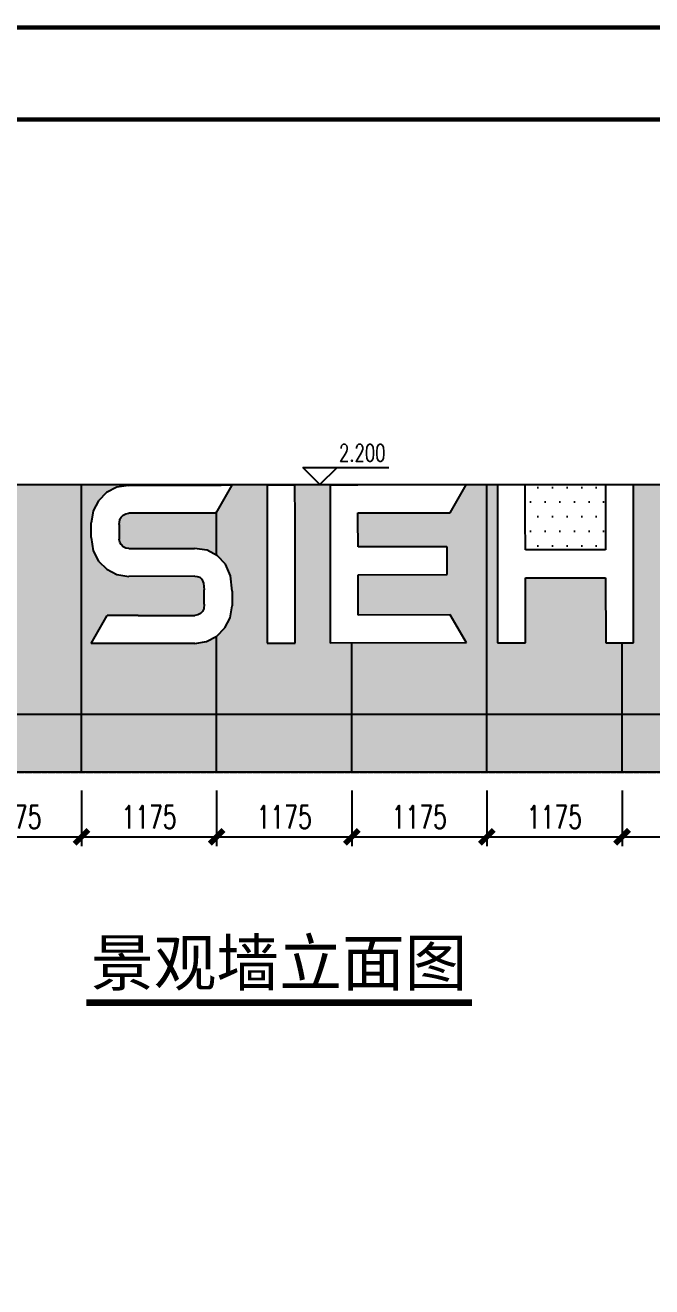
# Model space of a CAD drawing. Extents: x -202236 to 1002404, y -663931 to 1550022.
# Drawn here: x -64147 to -58700, y -334798 to -323824 of the extents above; entities that cross this region are included whole.
import ezdxf
from ezdxf.enums import TextEntityAlignment as Align

# ---------------------------------------------------------------- set-up
doc = ezdxf.new("R2010")
doc.units = 0
doc.linetypes.add('DOTE', pattern=[2.42, 2, -0.2, 0.02, -0.2])
for name, color, linetype in [('!ZN1-填充-8', 8, 'Continuous'), ('!ZN3-铝板幕墙-3', 3, 'Continuous'), ('0-cxFrame', 155, 'Continuous'), ('25mm厚湿贴石材', 35, 'Continuous'), ('3符号', 173, 'Continuous'), ('A-AXIS-DOTE', 14, 'DOTE'), ('A-AXIS-ELEV', 4, 'Continuous'), ('A-LIN-V', 9, 'Continuous'), ('DIM', 173, 'Continuous'), ('PUB_TEXT', 7, 'Continuous')]:
    doc.layers.add(name, color=color, linetype=linetype)
doc.layers.add('0-cxText', color=131, linetype='Continuous', lineweight=25)
doc.layers.add('99立面图例外参$0$99立面图例外参$0$A-WALL-HATCH', color=8, linetype='Continuous', lineweight=13)
doc.styles.add('_TCH_DIM', font='SIMPLEX', dxfattribs={"bigfont": 'GBCBIG'})
doc.styles.add('cx_tuming', font='simhei.ttf')
doc.styles.add('cx_tuqian1', font='')
doc.styles.add('DHTEXT-1', font='ROMANS.shx', dxfattribs={"width": 0.7, "bigfont": 'CHINESE.shx'})
doc.styles.add('中南符号', font='simhei.ttf')
doc.styles.add('黑体', font='simhei.ttf', dxfattribs={"height": 12})
doc.styles.get('cx_tuqian1').set_extended_font_data('SimSun')
doc.dimstyles.new('ZN80', dxfattribs={"dimscale": 80, "dimtxt": 2.5, "dimasz": 1.5, "dimexe": 1, "dimexo": 2, "dimgap": 0.9, "dimtad": 1, "dimdec": 0, "dimdsep": 46, "dimtxsty": 'DHTEXT-1', "dimblk": 'ARCHTICK', "dimcen": 2.5, "dimclrd": 173, "dimclre": 173, "dimclrt": 7, "dimazin": 2, "dimtfac": 0.4, "dimtdec": 0, "dimtix": 1, "dimtmove": 2, "dimatfit": 3, "dimfxl": 0, "dimtolj": 1, "dimtzin": 0, "dimarcsym": 0})
pattern_1 = [(0, (0, -32188.5), (63.5, 127), [0, -127])]

# ---------------------------------------------------------------- blocks, each defined once
blk = doc.blocks.new('TK22.A2 L(Dragon)')
at = {"layer": '0-cxFrame', "color": 7, "const_width": 0.5}
blk.add_lwpolyline([(0, 0), (-594, 0), (-594, 420), (0, 420)], close=True, dxfattribs=at)
at = {"layer": '0-cxFrame', "const_width": 0.5}
blk.add_lwpolyline([(-80, 10), (-574, 10), (-574, 410), (-80, 410)], close=True, dxfattribs=at)
at = {"style": '黑体', "flags": 4}
blk.add_attdef('图幅', text='', height=3.3, dxfattribs=at).set_placement((-40, 3), align=Align.RIGHT)
at = {"layer": '0-cxText', "flags": 4}
for tag, height, style, p in [('建设单位', 3.5, 'cx_tuming', (-45, 240)), ('项目名称', 3.5, 'cx_tuming', (-45, 210)), ('子项名称', 3.5, 'cx_tuming', (-45, 180)), ('工程编号', 3.3, 'cx_tuqian1', (-35, 165)), ('图名1', 3.5, 'cx_tuming', (-45, 87)), ('图名2', 3.5, 'cx_tuming', (-45, 79)), ('图名3', 3.5, 'cx_tuming', (-45, 71)), ('出图日期', 3.3, 'cx_tuqian1', (-39, 60)), ('专业', 3.3, 'cx_tuqian1', (-55, 52)), ('图号', 3.3, 'cx_tuqian1', (-55, 44)), ('版次', 3.3, 'cx_tuqian1', (-20, 44))]:
    blk.add_attdef(tag, text='', height=height, dxfattribs=dict(at, style=style)).set_placement(p, align=Align.MIDDLE)
at = {"layer": 'Defpoints', "color": 6, "flags": 4}
for tag, height, style, p in [('tufu', 3.3, '黑体', (-12, 12)), ('dwfname', 4, 'cx_tuqian1', (-80, 3))]:
    blk.add_attdef(tag, text='', height=height, dxfattribs=dict(at, style=style)).set_placement(p, align=Align.RIGHT)
blk = doc.blocks.new('_ArchTick')
at = {"color": 0, "linetype": 'ByBlock', "const_width": 0.4}
blk.add_lwpolyline([(-0.5, -0.5), (0.5, 0.5)], dxfattribs=at)
blk = doc.blocks.new('*D505')
at = {"layer": 'Defpoints', "color": 0, "ltscale": 800, "transparency": 16777216}
for p in [(-64833, -330321), (-63658, -330321), (-63658, -330884)]:
    blk.add_point(p, dxfattribs=at)
at = {"layer": 'DIM', "color": 173, "linetype": 'ByBlock', "lineweight": -2, "ltscale": 800, "transparency": 16777216}
for p, q in [((-64833, -330481), (-64833, -330964)), ((-63658, -330481), (-63658, -330964)), ((-64833, -330884), (-63658, -330884))]:
    blk.add_line(p, q, dxfattribs=at)
at = {"layer": 'DIM', "color": 173, "lineweight": -2, "ltscale": 800, "transparency": 16777216, "xscale": 120, "yscale": 120, "zscale": 120, "rotation": 180}
blk.add_blockref('_ArchTick', (-64833, -330884), dxfattribs=at)
at = {"layer": 'DIM', "color": 173, "lineweight": -2, "ltscale": 800, "transparency": 16777216, "xscale": 120, "yscale": 120, "zscale": 120}
blk.add_blockref('_ArchTick', (-63658, -330884), dxfattribs=at)
at = {"layer": 'DIM', "color": 7, "ltscale": 800, "transparency": 16777216, "insert": (-64246, -330712), "char_height": 200, "attachment_point": 5, "style": 'DHTEXT-1'}
blk.add_mtext('\\A1;1175', dxfattribs=at)
blk = doc.blocks.new('*D506')
at = {"layer": 'Defpoints', "color": 0, "ltscale": 800, "transparency": 16777216}
for p in [(-63658, -330321), (-62483, -330321), (-62483, -330884)]:
    blk.add_point(p, dxfattribs=at)
at = {"layer": 'DIM', "color": 173, "linetype": 'ByBlock', "lineweight": -2, "ltscale": 800, "transparency": 16777216}
for p, q in [((-63658, -330481), (-63658, -330964)), ((-62483, -330481), (-62483, -330964)), ((-63658, -330884), (-62483, -330884))]:
    blk.add_line(p, q, dxfattribs=at)
at = {"layer": 'DIM', "color": 173, "lineweight": -2, "ltscale": 800, "transparency": 16777216, "xscale": 120, "yscale": 120, "zscale": 120, "rotation": 180}
blk.add_blockref('_ArchTick', (-63658, -330884), dxfattribs=at)
at = {"layer": 'DIM', "color": 173, "lineweight": -2, "ltscale": 800, "transparency": 16777216, "xscale": 120, "yscale": 120, "zscale": 120}
blk.add_blockref('_ArchTick', (-62483, -330884), dxfattribs=at)
at = {"layer": 'DIM', "color": 7, "ltscale": 800, "transparency": 16777216, "insert": (-63071, -330712), "char_height": 200, "attachment_point": 5, "style": 'DHTEXT-1'}
blk.add_mtext('\\A1;1175', dxfattribs=at)
blk = doc.blocks.new('*D507')
at = {"layer": 'Defpoints', "color": 0, "ltscale": 800, "transparency": 16777216}
for p in [(-62483, -330321), (-61308, -330321), (-61308, -330884)]:
    blk.add_point(p, dxfattribs=at)
at = {"layer": 'DIM', "color": 173, "linetype": 'ByBlock', "lineweight": -2, "ltscale": 800, "transparency": 16777216}
for p, q in [((-62483, -330481), (-62483, -330964)), ((-61308, -330481), (-61308, -330964)), ((-62483, -330884), (-61308, -330884))]:
    blk.add_line(p, q, dxfattribs=at)
at = {"layer": 'DIM', "color": 173, "lineweight": -2, "ltscale": 800, "transparency": 16777216, "xscale": 120, "yscale": 120, "zscale": 120, "rotation": 180}
blk.add_blockref('_ArchTick', (-62483, -330884), dxfattribs=at)
at = {"layer": 'DIM', "color": 173, "lineweight": -2, "ltscale": 800, "transparency": 16777216, "xscale": 120, "yscale": 120, "zscale": 120}
blk.add_blockref('_ArchTick', (-61308, -330884), dxfattribs=at)
at = {"layer": 'DIM', "color": 7, "ltscale": 800, "transparency": 16777216, "insert": (-61896, -330712), "char_height": 200, "attachment_point": 5, "style": 'DHTEXT-1'}
blk.add_mtext('\\A1;1175', dxfattribs=at)
blk = doc.blocks.new('*D508')
at = {"layer": 'Defpoints', "color": 0, "ltscale": 800, "transparency": 16777216}
for p in [(-61308, -330321), (-60133, -330321), (-60133, -330884)]:
    blk.add_point(p, dxfattribs=at)
at = {"layer": 'DIM', "color": 173, "linetype": 'ByBlock', "lineweight": -2, "ltscale": 800, "transparency": 16777216}
for p, q in [((-61308, -330481), (-61308, -330964)), ((-60133, -330481), (-60133, -330964)), ((-61308, -330884), (-60133, -330884))]:
    blk.add_line(p, q, dxfattribs=at)
at = {"layer": 'DIM', "color": 173, "lineweight": -2, "ltscale": 800, "transparency": 16777216, "xscale": 120, "yscale": 120, "zscale": 120, "rotation": 180}
blk.add_blockref('_ArchTick', (-61308, -330884), dxfattribs=at)
at = {"layer": 'DIM', "color": 173, "lineweight": -2, "ltscale": 800, "transparency": 16777216, "xscale": 120, "yscale": 120, "zscale": 120}
blk.add_blockref('_ArchTick', (-60133, -330884), dxfattribs=at)
at = {"layer": 'DIM', "color": 7, "ltscale": 800, "transparency": 16777216, "insert": (-60721, -330712), "char_height": 200, "attachment_point": 5, "style": 'DHTEXT-1'}
blk.add_mtext('\\A1;1175', dxfattribs=at)
blk = doc.blocks.new('*D509')
at = {"layer": 'Defpoints', "color": 0, "ltscale": 800, "transparency": 16777216}
for p in [(-60133, -330321), (-58958, -330321), (-58958, -330884)]:
    blk.add_point(p, dxfattribs=at)
at = {"layer": 'DIM', "color": 173, "linetype": 'ByBlock', "lineweight": -2, "ltscale": 800, "transparency": 16777216}
for p, q in [((-60133, -330481), (-60133, -330964)), ((-58958, -330481), (-58958, -330964)), ((-60133, -330884), (-58958, -330884))]:
    blk.add_line(p, q, dxfattribs=at)
at = {"layer": 'DIM', "color": 173, "lineweight": -2, "ltscale": 800, "transparency": 16777216, "xscale": 120, "yscale": 120, "zscale": 120, "rotation": 180}
blk.add_blockref('_ArchTick', (-60133, -330884), dxfattribs=at)
at = {"layer": 'DIM', "color": 173, "lineweight": -2, "ltscale": 800, "transparency": 16777216, "xscale": 120, "yscale": 120, "zscale": 120}
blk.add_blockref('_ArchTick', (-58958, -330884), dxfattribs=at)
at = {"layer": 'DIM', "color": 7, "ltscale": 800, "transparency": 16777216, "insert": (-59546, -330712), "char_height": 200, "attachment_point": 5, "style": 'DHTEXT-1'}
blk.add_mtext('\\A1;1175', dxfattribs=at)
blk = doc.blocks.new('*D510')
at = {"layer": 'Defpoints', "color": 0, "ltscale": 800, "transparency": 16777216}
for p in [(-58958, -330321), (-57783, -330321), (-57783, -330884)]:
    blk.add_point(p, dxfattribs=at)
at = {"layer": 'DIM', "color": 173, "linetype": 'ByBlock', "lineweight": -2, "ltscale": 800, "transparency": 16777216}
for p, q in [((-58958, -330481), (-58958, -330964)), ((-57783, -330481), (-57783, -330964)), ((-58958, -330884), (-57783, -330884))]:
    blk.add_line(p, q, dxfattribs=at)
at = {"layer": 'DIM', "color": 173, "lineweight": -2, "ltscale": 800, "transparency": 16777216, "xscale": 120, "yscale": 120, "zscale": 120, "rotation": 180}
blk.add_blockref('_ArchTick', (-58958, -330884), dxfattribs=at)
at = {"layer": 'DIM', "color": 173, "lineweight": -2, "ltscale": 800, "transparency": 16777216, "xscale": 120, "yscale": 120, "zscale": 120}
blk.add_blockref('_ArchTick', (-57783, -330884), dxfattribs=at)
at = {"layer": 'DIM', "color": 7, "ltscale": 800, "transparency": 16777216, "insert": (-58371, -330712), "char_height": 200, "attachment_point": 5, "style": 'DHTEXT-1'}
blk.add_mtext('\\A1;1175', dxfattribs=at)
blk = doc.blocks.new('*U1014')
at = {"const_width": 0.7}
blk.add_lwpolyline([(0, 0), (41.94, 0)], dxfattribs=at)
at = {"color": 0, "style": '中南符号', "flags": 8}
blk.add_attdef('图名', text='', height=5, dxfattribs=at).set_placement((20.97, 1.85), align=Align.CENTER)
blk.add_attdef('比例', (44.74, 1.85), '', height=4, dxfattribs=at)

msp = doc.modelspace()

# ---------------------------------------------------------------- hatches: boundary and pattern name
at = {"layer": '!ZN1-填充-8'}
h = msp.add_hatch(dxfattribs=at)
h.set_pattern_fill('DOTS', color=141, scale=80, style=0)
h.set_pattern_definition(pattern_1)
h.paths.add_polyline_path([(-63433.99, -328959.56), (-63355.37, -328959.44), (-63166.78, -328959.16), (-62673.54, -328958.41), (-62647.47, -328954.15), (-62624.83, -328942.38), (-62606.97, -328924.46), (-62595.26, -328901.77), (-62591.11, -328860.96), (-62591.3, -328734.13), (-62596.82, -328677.39), (-62611.04, -328642.99), (-62630.77, -328625.35), (-62652.76, -328618.89), (-62674.06, -328617.97), (-63247.28, -328618.91), (-63350, -328602.45), (-63439.34, -328556.34), (-63509.89, -328485.98), (-63556.25, -328396.76), (-63573.04, -328279.33), (-63573.23, -328152.49), (-63568.1, -328120.5), (-63556.77, -328049.74), (-63510.68, -327960.38), (-63440.34, -327889.8), (-63351.15, -327843.43), (-63248.48, -327826.66), (-63248.96, -327826.66), (-65699.54, -327820.5), (-65710.33, -327832.84), (-65725.47, -327844.92), (-66107.62, -328120.5), (-66188.09, -328178.53), (-66204.91, -328190.47), (-66228.2, -328202.9), (-66253.74, -328211.59), (-66280.72, -328216.54), (-66308.68, -328217.77), (-66335.85, -328215.22), (-66362.41, -328208.95), (-66387.23, -328198.93), (-66407.24, -328186.85), (-66499.83, -328120.5), (-66897.98, -327835.21), (-66914.79, -327820.5), (-68065.83, -327820.5, -0.66817672), (-68232.28, -327889.45), (-68478.33, -328135.5), (-68534.39, -328079.45, -0.38975416), (-68666.23, -328085), (-69625.43, -329137.43, 0.40035512), (-69618.87, -329413.39), (-69387.49, -329644.77, 0.15481685), (-69065.33, -329811.75, -0.95603829), (-68870.73, -329820.5), (-54258.23, -329820.5), (-54258.23, -328120.5), (-54258.23, -327820.5), (-57359.27, -327820.5), (-57497.43, -328060.64), (-58298.74, -328061.85), (-58298.65, -328120.5), (-58298.29, -328356.76), (-57524.24, -328355.59), (-57523.87, -328598.25), (-58297.92, -328599.42), (-58297.39, -328951.1), (-57496.25, -328949.88), (-57355.78, -329192.34), (-58539.71, -329194.13), (-58541.34, -328120.5), (-58541.79, -327820.5), (-58859.26, -327820.5), (-58858.8, -328120.5), (-58857.18, -329195.9), (-59099.86, -329196.26), (-59100.72, -328630.16), (-59101.19, -328630.16), (-59798.55, -328631.21), (-59797.69, -329197.32), (-60040.38, -329197.69), (-60042.01, -328120.5), (-60042.46, -327822.8), (-60042.93, -327822.8), (-60313.61, -327822.69), (-60453.09, -328065.11), (-61254.39, -328066.32), (-61254.31, -328120.5), (-61253.95, -328361.23), (-60479.9, -328360.05), (-60479.53, -328602.72), (-61253.58, -328603.89), (-61253.05, -328955.56), (-60451.9, -328954.35), (-60311.44, -329196.81), (-61495.37, -329198.6), (-61497, -328120.5), (-61497.45, -327824.03), (-61497.92, -327824.03), (-61802.05, -327823.77), (-61801.6, -328120.5), (-61799.96, -329199.84), (-62042.63, -329200.21), (-62044.26, -328120.5), (-62044.7, -327824.86), (-62045.18, -327824.86), (-62350.21, -327824.49), (-62490.52, -328068.26), (-63248.12, -328069.4), (-63274.18, -328073.66), (-63296.83, -328085.44), (-63314.69, -328103.35), (-63326.39, -328126.04), (-63330.55, -328166.85), (-63330.36, -328293.69), (-63326.1, -328319.76), (-63314.33, -328342.42), (-63296.42, -328360.28), (-63273.73, -328371.98), (-63247.65, -328376.16), (-62674.43, -328375.23), (-62564.7, -328391.47), (-62474.49, -328438.49), (-62406.56, -328513.26), (-62363.68, -328612.7), (-62348.62, -328748.48), (-62348.43, -328875.31), (-62364.88, -328978.07), (-62410.97, -329067.44), (-62481.31, -329138.01), (-62570.51, -329184.39), (-62673.18, -329201.16), (-63573.79, -329202.47)])
h.paths.add_polyline_path([(-64296.22, -329135.8), (-64286.33, -329172.91), (-64285.2, -329215.27), (-64296.83, -329261.8), (-64325.23, -329311.4), (-64344.78, -329335.99), (-64390.62, -329393.31), (-64431.36, -329444.5), (-64443.63, -329459.97), (-64511.98, -329421.77), (-64608.98, -329365.01), (-64712.73, -329311.52), (-64822.89, -329261.5), (-64939.11, -329215.1), (-65061.07, -329172.49), (-65188.42, -329133.85), (-65320.83, -329099.35), (-65382.25, -329061.51), (-65382.69, -329044.94), (-65381.5, -329027.82), (-65378.35, -329010.39), (-65372.92, -328992.87), (-65364.88, -328975.5), (-65353.91, -328958.52), (-65342.86, -328946.09), (-64939.8, -328584.31), (-64923.24, -328569.6), (-64907.7, -328559.13), (-64884.58, -328548.77), (-64854.72, -328542.89), (-64818.94, -328545.84), (-64778.09, -328562.01), (-64732.97, -328595.74), (-64691.23, -328642.33), (-64343.44, -329061.74), (-64326.3, -329081.71), (-64310.88, -329105.03)], flags=16)
h.paths.add_polyline_path([(-64964.87, -328491.47), (-64993.62, -328523.91), (-65350.77, -328842.66), (-65369.21, -328858.94), (-65390.71, -328873.62), (-65419.02, -328887.61), (-65453.11, -328897.14), (-65491.95, -328898.41), (-65534.49, -328887.66), (-65579.71, -328861.09), (-65596.96, -328846.8), (-66121.3, -328402.96), (-66134.75, -328388.99), (-66145.68, -328371.34), (-66153.73, -328346.47), (-66153.83, -328314.98), (-66140.9, -328277.47), (-66109.89, -328234.54), (-66055.72, -328186.76), (-66018.08, -328160.7), (-65961.94, -328120.5), (-65670.48, -327911.81), (-65654.2, -327901.92), (-65634.25, -327893.22), (-65606.14, -327884.91), (-65571.35, -327880.31), (-65531.32, -327882.78), (-65487.51, -327895.66), (-65441.38, -327922.3), (-65408.14, -327951.12), (-65224.73, -328120.5), (-65011.34, -328317.59), (-64996.22, -328333.64), (-64978.19, -328356.93), (-64961.65, -328385.91), (-64950.99, -328419.03), (-64950.6, -328454.73)], flags=16)
h.paths.add_polyline_path([(-65682.89, -329030.69), (-65765.46, -329019.82), (-65846.93, -329010.73), (-65932.27, -329002.87), (-66018.58, -328996.62), (-66105.88, -328992.01), (-66194.1, -328989.08), (-66283.04, -328987.86), (-66374.07, -328988.39), (-66465.09, -328990.74), (-66555.15, -328994.87), (-66644.19, -329000.74), (-66732.16, -329008.33), (-66818.97, -329017.59), (-66904.58, -329028.48), (-66988.91, -329040.98), (-67024.17, -329026.19), (-67016.18, -328991.28), (-67001.35, -328958.61), (-66982.3, -328929.1), (-66961.67, -328903.6), (-66942.1, -328883.02), (-66926.2, -328868.24), (-66911.32, -328855.64), (-66466.1, -328467.95), (-66448.11, -328452.62), (-66417.69, -328433.18), (-66384.37, -328419.67), (-66349.2, -328412.07), (-66313.32, -328410.37), (-66277.38, -328414.63), (-66242.8, -328424.79), (-66210.49, -328440.87), (-66184.96, -328459.72), (-65723.05, -328850.52), (-65705.29, -328865.73), (-65687.17, -328883.38), (-65666.51, -328906.52), (-65646.03, -328934.26), (-65628.43, -328965.68), (-65616.44, -328999.87), (-65612.77, -329035.99)], flags=16)
h.paths.add_polyline_path([(-66473.9, -328347.35), (-66484.12, -328368.31), (-66499.75, -328386.99), (-67024.21, -328833.67), (-67037.15, -328844.65), (-67067.93, -328866.03), (-67111.74, -328883.48), (-67152.34, -328887.2), (-67188.69, -328880.99), (-67219.74, -328868.61), (-67244.44, -328853.84), (-67261.75, -328840.47), (-67276.41, -328827.01), (-67625.09, -328517.7), (-67646.3, -328497.47), (-67668.61, -328460.84), (-67674.31, -328424.51), (-67667.77, -328390.03), (-67653.39, -328358.97), (-67635.56, -328332.9), (-67618.67, -328313.39), (-67602.59, -328297.91), (-67411.65, -328120.5), (-67225.06, -327947.14), (-67204.58, -327927.84), (-67157.99, -327893.87), (-67113.02, -327875.16), (-67071.16, -327868.35), (-67033.85, -327870.1), (-67002.57, -327877.08), (-66978.79, -327885.95), (-66959.3, -327896.18), (-66644.02, -328120.5), (-66601.54, -328150.73), (-66535.29, -328200.26), (-66494.48, -328245.29), (-66474.02, -328285.23), (-66468.85, -328319.45)], flags=16)
h.paths.add_polyline_path([(-67234.59, -329033.55), (-67234.48, -329051.54), (-67235.99, -329068.71), (-67238.71, -329084.78), (-67335.37, -329112.19), (-67465.27, -329148.05), (-67590.07, -329187.92), (-67709.46, -329231.63), (-67823.1, -329279.02), (-67930.65, -329329.93), (-68031.8, -329384.17), (-68126.21, -329441.59), (-68171.51, -329458.35), (-68184.36, -329442.25), (-68227.18, -329388.79), (-68275.55, -329328.69), (-68301.09, -329294.97), (-68324.44, -329246.2), (-68332.15, -329200.78), (-68328.24, -329159.79), (-68316.68, -329124.34), (-68301.48, -329095.55), (-68286.64, -329074.5), (-68272.28, -329058.12), (-67937.42, -328651.8), (-67919.67, -328629.84), (-67872.17, -328580.74), (-67828.27, -328552.34), (-67788.82, -328540.28), (-67754.66, -328540.19), (-67726.61, -328547.71), (-67705.54, -328558.49), (-67687.67, -328572.34), (-67271.51, -328943.61), (-67259.19, -328959.21), (-67248.62, -328977.58), (-67241.26, -328996.29), (-67236.72, -329015.04)], flags=16)
h = msp.add_hatch(dxfattribs=at)
h.set_pattern_fill('DOTS', color=141, scale=80, style=0)
h.set_pattern_definition(pattern_1)
h.paths.add_polyline_path([(-59101.09, -328387.5), (-59101.49, -328120.5), (-59101.94, -327821.38), (-59102.42, -327821.38), (-59799.77, -327821.28), (-59799.32, -328120.5), (-59798.92, -328388.55)])
at = {"layer": '99立面图例外参$0$99立面图例外参$0$A-WALL-HATCH'}
h = msp.add_hatch(dxfattribs=at)
h.set_pattern_fill('大理石', color=256, scale=200)
h.set_pattern_definition([(41.9872125, (1958705.43, -823661.93), (1199.999982, 900.00002), [19.21946, -4016.8677]), (68.1985905, (1958419.72, -823691.93), (599.9999996, 1800.000001), [69.23783, -4777.41048]), (60.945396, (1958405.43, -823726.22), (599.9999597, 900.0000255), [29.41609, -6147.9618]), (90, (1958419.7, -823700.5), (600, -4e-14), [8.57143, -891.42852]), (71.565051, (1958699.72, -823679.08), (1e-06, 900), [18.07016, -1879.29642]), (171.469234, (1958699.72, -823679.08), (-599.999998, 5.6e-06), [28.89107, -6038.2332]), (79.215702, (1958659.72, -823734.79), (600.000003, 3600.0000017), [61.07874, -6352.1886]), (62.1329961, (1958208.29, -823460.504), (2399.99997084, 4500.0000176), [140.58914, -29383.1298]), (0, (1958216.9, -823328.55), (0, 900), [0, -600]), (64.9831065, (1958605.434, -823164.79), (1200.000003, 2699.9999982), [94.58826, -9837.1788]), (81.4391104, (1958836.862, -823520.504), (1199.99999793, 8099.99994892), [134.3541, -28080.0036]), (82.8749836, (1958505.434, -823439.076), (599.99996395, 4500.0000045), [69.10507, -14442.9588]), (76.75948, (1958445.434, -823627.647), (600.00000583, 2699.9999979), [149.69356, -15568.1304]), (0, (1958351.9, -823627.2), (0, 900), [0, -600]), (0, (1958361.5, -823636.8), (0, 900), [0, -600]), (0, (1958429, -823588.7), (0, 900), [0, -600]), (0, (1958409.7, -823482.7), (0, 900), [0, -600]), (59.0362434, (1958479.72, -823481.933), (599.9999522, 900.0000258), [49.97959, -10445.7336]), (0, (1958505.4, -823440.7), (0, 900), [0, -600]), (0, (1958429, -823473.1), (0, 900), [0, -600]), (0, (1958457.95, -823415.3), (0, 900), [0, -600]), (0, (1958429, -823502), (0, 900), [0, -600]), (50.194429, (1958776.86, -823563.36), (600.0000004, 900.0000004), [22.315, -4663.8348]), (90, (1958776.86, -823589.1), (600, -4e-14), [25.71428, -874.28568]), (43.66778, (1958745.434, -823619.076), (1800.0000014, 1799.9999965), [43.4483, -9080.6952]), (90, (1958745.43, -823627.65), (600, -4e-14), [8.57143, -891.42852]), (39.805571, (1958719.72, -823649.076), (1199.9999713, 900.0000354), [33.4725, -6995.7522]), (0, (1958631.5, -823588.7), (0, 900), [0, -600]), (0, (1958778.2, -823561.5), (0, 900), [0, -600]), (0, (1958778.2, -823561.5), (0, 900), [0, -600]), (29.3577535, (1958791.15, -823546.22), (1799.9999964, 900.0000053), [52.45017, -5454.81774]), (0, (1958776.1, -823502), (0, 900), [0, -600]), (146.309932, (1958605.43, -823164.79), (-1200.0000074, 899.9999844), [61.80945, -6428.1828]), (8.1301023, (1958539.72, -823284.79), (5999.99995775, 899.9999947), [60.60915, -12667.3128]), (47.8624052, (1958405.434, -823301.933), (2400.00000106, 2699.9999975), [80.91316, -16910.8494]), (14.620874, (1958274.005, -823336.22), (3599.9999901, 900.00003754), [135.82702, -14126.01]), (0, (1958323, -823280.4), (0, 900), [0, -600]), (18.434949, (1958514.005, -823370.5), (2400.0000002, 899.999997), [27.10524, -5664.9945]), (16.699244, (1958539.72, -823361.93), (599.999988, 5e-05), [14.91472, -3117.17718]), (101.093723, (1958554.005, -823357.647), (-1200.0000105, 6299.99994104), [74.2445, -15517.0992]), (0, (1958477.2, -823318.9), (0, 900), [0, -600]), (0, (1958539.4, -823283.1), (0, 900), [0, -600]), (0, (1958457.95, -823386.35), (0, 900), [0, -600]), (0, (1958380.8, -823193.7), (0, 900), [0, -600]), (0, (1958351.9, -823232.2), (0, 900), [0, -600]), (44.1449026, (1958505.434, -823177.647), (1800.0000031, 1799.99999994), [67.68776, -14146.7412]), (54.5829447, (1958459.72, -823241.933), (600.0000017, 899.99999645), [78.8825, -16486.4424]), (0, (1958506.2, -823177.05), (0, 900), [0, -600]), (0, (1958419.4, -823222.6), (0, 900), [0, -600]), (0, (1958506.2, -823177.05), (0, 900), [0, -600]), (0, (1958459.8, -823243.3), (0, 900), [0, -600]), (75.068583, (1958599.72, -823276.22), (600, 2700.000001), [22.1774, -4635.075]), (90, (1958605.43, -823254.8), (600, -4e-14), [90, -810]), (50.194429, (1958711.15, -822877.65), (600.0000004, 900.0000004), [22.315, -4663.8348]), (0, (1958544.7, -823068.4), (0, 900), [0, -600]), (0, (1958564, -823078.1), (0, 900), [0, -600]), (0, (1958486.9, -823058.8), (0, 900), [0, -600]), (0, (1958583.3, -822952.8), (0, 900), [0, -600]), (53.1301023, (1958645.434, -823006.22), (600.0000009, 899.9999994), [42.85714, -8957.1426]), (90, (1958645.43, -823079.1), (600, -4e-14), [72.85714, -827.14284]), (0, (1958645.5, -823077.6), (0, 900), [0, -600]), (23.1985905, (1958691.15, -822886.22), (1800.000001, 900.0000005), [21.75935, -4547.7045]), (66.037511, (1958685.43, -822899.08), (600, 1799.999999), [14.0698, -2940.58752]), (66.037511, (1958679.72, -822911.93), (600, 1799.999999), [14.0698, -2940.58752]), (81.8698976, (1958671.15, -822971.933), (600.0000026, 4500.00000045), [60.60915, -12667.3128]), (90, (1958725.43, -822860.5), (600, -4e-14), [21.42857, -878.57142]), (0, (1958659.5, -822830.5), (0, 900), [0, -600])])
h.paths.add_polyline_path([(-70708.15, -330320.5), (-53498.19, -330320.5), (-53498.19, -328120.5), (-54259.09, -328120.5), (-54259.09, -329820.5), (-68968.23, -329820.5), (-69268.42, -329740.01), (-69623.87, -329413.39), (-69630.1, -329137.07), (-68702.68, -328120.5), (-70709.6, -328120.5)])

# ---------------------------------------------------------------- linework, layer by layer
at = {"layer": '!ZN3-铝板幕墙-3', "ltscale": 800}
for p, q in [((-65699.54, -327820.5), (-58542.44, -327820.5)), ((-63658.18, -329820.5), (-63658.18, -327827.42)), ((-60133.2, -329820.5), (-60133.2, -327827.42)), ((-62483.19, -328433.96), (-62483.19, -328055.53)), ((-62483.19, -329820.5), (-62483.19, -329138.99)), ((-61308.19, -329820.5), (-61308.19, -329198.31)), ((-58958.21, -329820.5), (-58958.21, -329196.05)), ((-54259.09, -329820.5), (-68963.23, -329820.5))]:
    msp.add_line(p, q, dxfattribs=at)
at = {"layer": '25mm厚湿贴石材', "ltscale": 800}
for p, q in [((-63658.18, -330320.5), (-63658.18, -329820.5)), ((-62483.19, -330320.5), (-62483.19, -329820.5)), ((-61308.19, -330320.5), (-61308.19, -329820.5)), ((-60133.2, -330320.5), (-60133.2, -329820.5)), ((-58958.21, -330320.5), (-58958.21, -329820.5))]:
    msp.add_line(p, q, dxfattribs=at)
at = {"layer": '25mm厚湿贴石材'}
msp.add_line((-53508.19, -330320.5), (-70708.15, -330320.5), dxfattribs=at)
at = {"layer": 'A-AXIS-DOTE'}
msp.add_line((-75697.43, -330320.5), (-50656.43, -330320.5), dxfattribs=at)
at = {"layer": 'A-AXIS-ELEV'}
for p, q in [((-61584.57, -327820.5), (-61734.57, -327670.5)), ((-61734.57, -327670.5), (-60984.57, -327670.5)), ((-61584.57, -327820.5), (-61434.57, -327670.5))]:
    msp.add_line(p, q, dxfattribs=at)
at = {"layer": 'A-LIN-V'}
for p, q in [((-63440.34, -327889.8), (-63510.68, -327960.38)), ((-63351.15, -327843.43), (-63440.34, -327889.8)), ((-63351.62, -327843.43), (-63351.15, -327843.43)), ((-63248.48, -327826.66), (-63351.15, -327843.43)), ((-63248.96, -327826.66), (-63248.48, -327826.66)), ((-63248.48, -327826.66), (-62444.52, -327825.45)), ((-62350.68, -327825.3), (-62490.52, -328068.26)), ((-62444.52, -327825.45), (-62444.05, -327825.45)), ((-62351.15, -327825.3), (-62444.05, -327825.45)), ((-62351.15, -327825.3), (-62350.68, -327825.3)), ((-62045.18, -327824.86), (-62044.7, -327824.86)), ((-61802.52, -327824.49), (-62044.7, -327824.86)), ((-62044.7, -327824.86), (-62044.26, -328120.5)), ((-61802.52, -327824.49), (-61802.04, -327824.49)), ((-61801.6, -328120.5), (-61802.04, -327824.49)), ((-61497.92, -327824.03), (-61497.45, -327824.03)), ((-61386.33, -327823.86), (-61497.45, -327824.03)), ((-61497.45, -327824.03), (-61497, -328120.5)), ((-61386.33, -327823.86), (-61385.85, -327823.86)), ((-61255.23, -327823.66), (-61385.85, -327823.86)), ((-61255.23, -327823.66), (-61254.76, -327823.66)), ((-60313.83, -327822.24), (-61254.76, -327823.66)), ((-60453.09, -328065.11), (-60313.35, -327822.24)), ((-60313.83, -327822.24), (-60313.35, -327822.24)), ((-60042.93, -327822.8), (-60042.46, -327822.8)), ((-59800.24, -327822.43), (-60042.46, -327822.8)), ((-60042.46, -327822.8), (-60042.01, -328120.5)), ((-59800.24, -327822.43), (-59799.77, -327822.43)), ((-59799.32, -328120.5), (-59799.77, -327822.43)), ((-59102.42, -327821.38), (-59101.94, -327821.38)), ((-58859.73, -327821.01), (-59101.94, -327821.38)), ((-59101.94, -327821.38), (-59101.49, -328120.5)), ((-58859.73, -327821.01), (-58859.25, -327821.01)), ((-58858.8, -328120.5), (-58859.25, -327821.01)), ((-63510.68, -327960.38), (-63556.77, -328049.74)), ((-63568.1, -328120.5), (-63573.23, -328152.49)), ((-63556.77, -328049.74), (-63568.1, -328120.5)), ((-63326.39, -328126.04), (-63323.54, -328120.5)), ((-63323.54, -328120.5), (-63314.69, -328103.35)), ((-63314.69, -328103.35), (-63296.83, -328085.44)), ((-63296.83, -328085.44), (-63274.18, -328073.66)), ((-63274.18, -328073.66), (-63248.12, -328069.4)), ((-62490.52, -328068.26), (-63248.12, -328069.4)), ((-62044.26, -328120.5), (-62042.63, -329200.21)), ((-61799.96, -329199.84), (-61801.6, -328120.5)), ((-61497, -328120.5), (-61495.37, -329198.6)), ((-61254.39, -328066.32), (-60453.09, -328065.11)), ((-61254.31, -328120.5), (-61254.39, -328066.32)), ((-61253.95, -328361.23), (-61254.31, -328120.5)), ((-60042.01, -328120.5), (-60040.38, -329197.69)), ((-59798.92, -328388.55), (-59799.32, -328120.5)), ((-59101.49, -328120.5), (-59101.09, -328387.5)), ((-58857.18, -329195.9), (-58858.8, -328120.5)), ((-63573.04, -328279.33), (-63573.23, -328152.49)), ((-63330.55, -328166.85), (-63326.39, -328126.04)), ((-63330.55, -328166.85), (-63330.36, -328293.69)), ((-63573.04, -328279.33), (-63556.25, -328396.76)), ((-63326.1, -328319.76), (-63330.36, -328293.69)), ((-63314.33, -328342.42), (-63326.1, -328319.76)), ((-63296.42, -328360.28), (-63314.33, -328342.42)), ((-63556.25, -328396.76), (-63509.89, -328485.98)), ((-63273.73, -328371.98), (-63296.42, -328360.28)), ((-63247.65, -328376.16), (-63273.73, -328371.98)), ((-63247.65, -328376.16), (-62674.9, -328375.23)), ((-62674.9, -328375.23), (-62674.42, -328375.23)), ((-62564.7, -328391.47), (-62674.42, -328375.23)), ((-62474.49, -328438.49), (-62564.7, -328391.47)), ((-62406.56, -328513.26), (-62474.49, -328438.49)), ((-60480.37, -328360.05), (-61253.95, -328361.23)), ((-60480.37, -328360.05), (-60479.9, -328360.05)), ((-60479.53, -328602.72), (-60479.9, -328360.05)), ((-59101.56, -328387.5), (-59798.92, -328388.55)), ((-59101.56, -328387.5), (-59101.09, -328387.5)), ((-63509.89, -328485.98), (-63439.34, -328556.34)), ((-63439.34, -328556.34), (-63350, -328602.45)), ((-62363.68, -328612.7), (-62406.56, -328513.26)), ((-63350.47, -328602.45), (-63350, -328602.45)), ((-63350, -328602.45), (-63247.28, -328618.91)), ((-63247.76, -328618.91), (-63247.28, -328618.91)), ((-62674.06, -328617.97), (-63247.28, -328618.91)), ((-62674.06, -328617.97), (-62653.31, -328618.87)), ((-62653.31, -328618.87), (-62652.84, -328618.87)), ((-62652.84, -328618.87), (-62630.77, -328625.35)), ((-62631.24, -328625.35), (-62630.77, -328625.35)), ((-62630.77, -328625.35), (-62611.04, -328642.99)), ((-62611.51, -328642.99), (-62611.04, -328642.99)), ((-62611.04, -328642.99), (-62596.82, -328677.39)), ((-62348.62, -328748.48), (-62363.68, -328612.7)), ((-61253.58, -328603.89), (-60479.53, -328602.72)), ((-61253.05, -328955.56), (-61253.58, -328603.89)), ((-59798.55, -328631.21), (-59101.19, -328630.16)), ((-59797.69, -329197.32), (-59798.55, -328631.21)), ((-59101.19, -328630.16), (-59100.72, -328630.16)), ((-59100.72, -328630.16), (-59099.86, -329196.26)), ((-62596.82, -328677.39), (-62591.3, -328734.13)), ((-62591.11, -328860.96), (-62591.3, -328734.13)), ((-62348.62, -328748.48), (-62348.43, -328875.31)), ((-62591.11, -328860.96), (-62595.26, -328901.77)), ((-62364.88, -328978.07), (-62348.43, -328875.31)), ((-63573.79, -329202.47), (-63433.99, -328959.56)), ((-63434.46, -328959.56), (-63433.99, -328959.56)), ((-63355.37, -328959.44), (-63433.99, -328959.56)), ((-63355.37, -328959.44), (-63354.9, -328959.44)), ((-63166.78, -328959.16), (-63354.9, -328959.44)), ((-63166.78, -328959.16), (-63166.31, -328959.16)), ((-63166.31, -328959.16), (-62674.02, -328958.41)), ((-62674.02, -328958.41), (-62673.54, -328958.41)), ((-62647.47, -328954.15), (-62673.54, -328958.41)), ((-62647.95, -328954.15), (-62647.47, -328954.15)), ((-62624.83, -328942.38), (-62647.47, -328954.15)), ((-62606.97, -328924.46), (-62624.83, -328942.38)), ((-62595.26, -328901.77), (-62606.97, -328924.46)), ((-62595.74, -328901.77), (-62595.26, -328901.77)), ((-62410.97, -329067.44), (-62364.88, -328978.07)), ((-60452.38, -328954.35), (-61253.05, -328955.56)), ((-60452.38, -328954.35), (-60451.9, -328954.35)), ((-60311.44, -329196.81), (-60451.9, -328954.35)), ((-62481.31, -329138.01), (-62410.97, -329067.44)), ((-63574.26, -329202.47), (-63573.79, -329202.47)), ((-62673.18, -329201.16), (-63573.79, -329202.47)), ((-62673.18, -329201.16), (-62570.51, -329184.39)), ((-62570.51, -329184.39), (-62481.31, -329138.01)), ((-62043.1, -329200.21), (-62042.63, -329200.21)), ((-62042.63, -329200.21), (-61799.96, -329199.84)), ((-61495.84, -329198.6), (-61495.37, -329198.6)), ((-60311.44, -329196.81), (-61495.37, -329198.6)), ((-60040.85, -329197.69), (-60040.38, -329197.69)), ((-60040.38, -329197.69), (-59797.69, -329197.32)), ((-59100.34, -329196.26), (-59099.86, -329196.26)), ((-59099.86, -329196.26), (-58857.18, -329195.9))]:
    msp.add_line(p, q, dxfattribs=at)

# ---------------------------------------------------------------- block references
at = {"layer": '0-cxFrame', "xscale": 80, "yscale": 80, "zscale": 80}
msp.add_blockref('TK22.A2 L(Dragon)', (-37749.4, -357444.07), dxfattribs=at)
at = {"layer": '3符号', "color": 7}
ref = msp.add_blockref('*U1014', (-63617.63, -332326.58), dxfattribs=dict(at, xscale=80, yscale=80, zscale=80))
ref.add_attrib('图名', '景观墙立面图', dxfattribs={"layer": '0', "color": 0, "height": 400, "style": '中南符号'}).set_placement((-61939.89, -332178.83), align=Align.CENTER)

# ---------------------------------------------------------------- texts
at = {"layer": 'PUB_TEXT', "style": '_TCH_DIM', "width": 0.705882}
msp.add_text('2.200', height=148.75, dxfattribs=at).set_placement((-61419.57, -327618))

# ---------------------------------------------------------------- dimensions: what is measured, and where the dimension line sits
at = {"layer": 'DIM', "ltscale": 800}
for base, p1, p2, picture, middle in [((-63658.18, -330883.91), (-64833.18, -330320.5), (-63658.18, -330320.5), '*D505', (-64245.68, -330711.91)), ((-62483.19, -330883.91), (-63658.18, -330320.5), (-62483.19, -330320.5), '*D506', (-63070.69, -330711.91)), ((-61308.19, -330883.91), (-62483.19, -330320.5), (-61308.19, -330320.5), '*D507', (-61895.69, -330711.91)), ((-60133.2, -330883.91), (-61308.19, -330320.5), (-60133.2, -330320.5), '*D508', (-60720.7, -330711.91)), ((-58958.21, -330883.91), (-60133.2, -330320.5), (-58958.21, -330320.5), '*D509', (-59545.7, -330711.91)), ((-57783.21, -330883.91), (-58958.21, -330320.5), (-57783.21, -330320.5), '*D510', (-58370.71, -330711.91))]:
    dim = msp.add_linear_dim(base=base, p1=p1, p2=p2, dimstyle='ZN80', dxfattribs=at)
    dim.commit()
    dim.dimension.update_dxf_attribs({"geometry": picture, "text_midpoint": middle})

doc.saveas('drawing.dxf')
